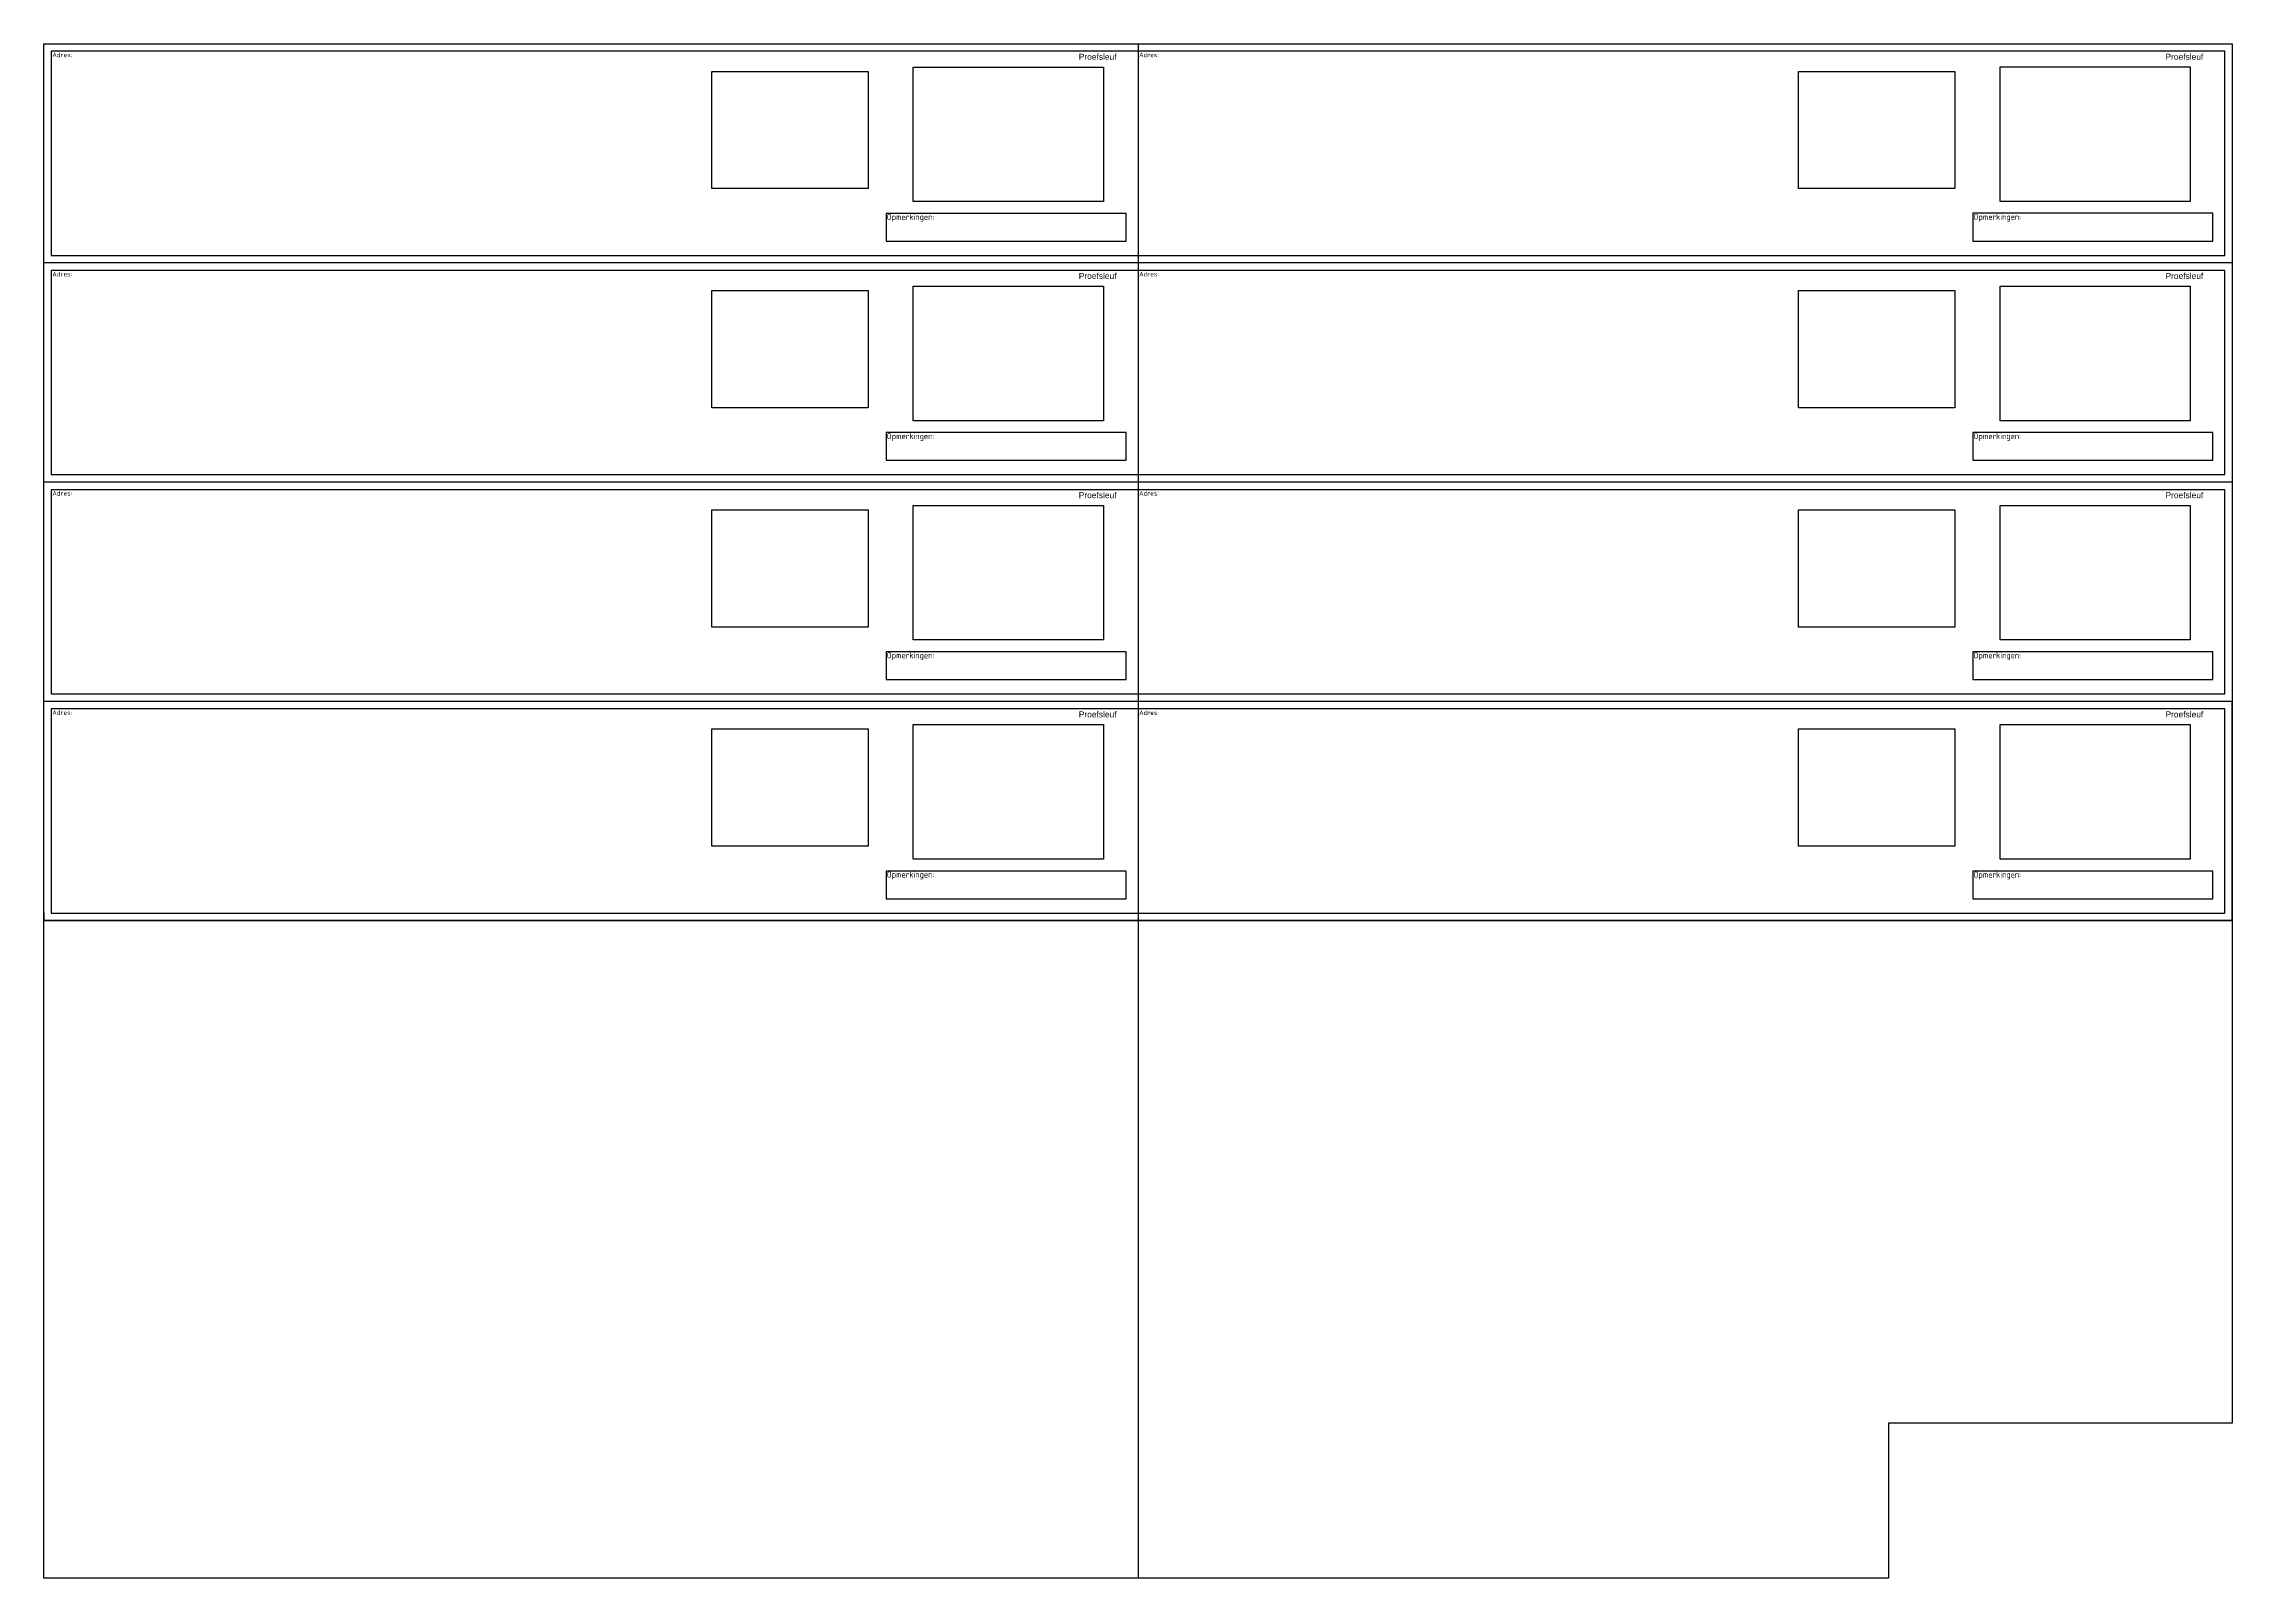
# Model space of a CAD drawing. Header units: metres. Extents: x 194652 to 194707, y 433581 to 433713.
# Drawn here: x 194652.09 to 194681.21, y 433580.77 to 433601.19 of the extents above; entities that cross this region are included whole.
import ezdxf
from ezdxf.enums import TextEntityAlignment as Align

# ---------------------------------------------------------------- set-up
doc = ezdxf.new("R2010")
doc.units = ezdxf.units.M
doc.linetypes.add('DASHEDX2', pattern=[38.1, 25.4, -12.7])
for name, color, linetype in [('Afbeelding_lijn', 8, 'DASHEDX2'), ('Hulplijn kader', 8, 'DASHEDX2'), ('KADER', 7, 'Continuous')]:
    doc.layers.add(name, color=color, linetype=linetype)
doc.styles.add('Arial', font='arial.ttf', dxfattribs={"height": 0.8})
doc.styles.add('HDB', font='isocp.shx', dxfattribs={"height": 1.25})
doc.styles.get("Standard").update_dxf_attribs({"font": 'isocp.shx'})

msp = doc.modelspace()

# ---------------------------------------------------------------- linework, layer by layer
msp.add_lwpolyline([(194666.65, 433601.194), (194666.65, 433580.769)])
for points in [[(194663.3, 433598.567), (194666.494, 433598.567), (194666.494, 433598.937), (194663.3, 433598.937)], [(194677.762, 433598.568), (194680.956, 433598.568), (194680.956, 433598.938), (194677.762, 433598.938)], [(194663.3, 433595.65), (194666.494, 433595.65), (194666.494, 433596.02), (194663.3, 433596.02)], [(194677.762, 433595.65), (194680.956, 433595.65), (194680.956, 433596.02), (194677.762, 433596.02)], [(194663.3, 433592.732), (194666.494, 433592.732), (194666.494, 433593.102), (194663.3, 433593.102)], [(194677.762, 433592.732), (194680.956, 433592.732), (194680.956, 433593.102), (194677.762, 433593.102)], [(194663.3, 433589.814), (194666.494, 433589.814), (194666.494, 433590.183), (194663.3, 433590.183)], [(194677.762, 433589.814), (194680.956, 433589.814), (194680.956, 433590.183), (194677.762, 433590.183)]]:
    msp.add_lwpolyline(points, close=True)
at = {"layer": 'Afbeelding_lijn', "linetype": 'ByBlock'}
msp.add_line((194666.65, 433598.277), (194652.087, 433598.277), dxfattribs=at)
at = {"layer": 'Hulplijn kader', "linetype": 'Continuous'}
for p, q in [((194681.212, 433598.277), (194666.65, 433598.277)), ((194666.65, 433595.359), (194652.087, 433595.359)), ((194681.212, 433595.359), (194666.65, 433595.359)), ((194681.212, 433592.441), (194652.087, 433592.441)), ((194666.65, 433589.523), (194652.087, 433589.523))]:
    msp.add_line(p, q, dxfattribs=at)
at = {"layer": 'Hulplijn kader', "linetype": 'Continuous', "ltscale": 0.1}
for points in [[(194663.058, 433600.827), (194663.058, 433599.266), (194660.977, 433599.266), (194660.977, 433600.827)], [(194663.659, 433600.885), (194666.191, 433600.885), (194666.191, 433599.094), (194663.659, 433599.094)], [(194677.521, 433600.827), (194677.521, 433599.266), (194675.439, 433599.266), (194675.439, 433600.827)], [(194678.122, 433600.886), (194680.654, 433600.886), (194680.654, 433599.095), (194678.122, 433599.095)], [(194663.058, 433597.91), (194663.058, 433596.349), (194660.977, 433596.349), (194660.977, 433597.91)], [(194663.659, 433597.968), (194666.191, 433597.968), (194666.191, 433596.177), (194663.659, 433596.177)], [(194677.521, 433597.91), (194677.521, 433596.349), (194675.439, 433596.349), (194675.439, 433597.91)], [(194678.122, 433597.968), (194680.654, 433597.968), (194680.654, 433596.177), (194678.122, 433596.177)], [(194663.058, 433594.992), (194663.058, 433593.431), (194660.977, 433593.431), (194660.977, 433594.992)], [(194663.659, 433595.05), (194666.191, 433595.05), (194666.191, 433593.259), (194663.659, 433593.259)], [(194677.521, 433594.992), (194677.521, 433593.431), (194675.439, 433593.431), (194675.439, 433594.992)], [(194678.122, 433595.05), (194680.654, 433595.05), (194680.654, 433593.259), (194678.122, 433593.259)], [(194663.058, 433592.074), (194663.058, 433590.513), (194660.977, 433590.513), (194660.977, 433592.074)], [(194663.659, 433592.132), (194666.191, 433592.132), (194666.191, 433590.341), (194663.659, 433590.341)], [(194677.521, 433592.074), (194677.521, 433590.512), (194675.439, 433590.512), (194675.439, 433592.074)], [(194678.122, 433592.132), (194680.654, 433592.132), (194680.654, 433590.341), (194678.122, 433590.341)]]:
    msp.add_lwpolyline(points, close=True, dxfattribs=at)
at = {"layer": 'KADER'}
for points in [[(194652.087, 433601.194), (194681.212, 433601.194), (194681.212, 433589.523), (194666.65, 433589.523), (194666.65, 433589.523), (194652.087, 433589.523), (194652.087, 433601.194)], [(194681.212, 433592.441), (194681.212, 433582.832), (194676.638, 433582.832), (194676.638, 433580.769), (194652.087, 433580.769), (194652.087, 433589.423), (194652.087, 433589.629), (194652.087, 433589.523), (194681.212, 433589.523)]]:
    msp.add_lwpolyline(points, close=True, dxfattribs=at)
at = {"layer": 'KADER', "linetype": 'ByBlock'}
for points in [[(194652.187, 433598.378), (194681.112, 433598.378), (194681.112, 433601.095), (194652.187, 433601.095)], [(194652.187, 433595.46), (194681.112, 433595.46), (194681.112, 433598.177), (194652.187, 433598.177)], [(194652.187, 433592.542), (194681.112, 433592.542), (194681.112, 433595.259), (194652.187, 433595.259)], [(194652.187, 433589.624), (194681.112, 433589.624), (194681.112, 433592.341), (194652.187, 433592.341)]]:
    msp.add_lwpolyline(points, close=True, dxfattribs=at)

# ---------------------------------------------------------------- texts
at = {"char_height": 0.08, "attachment_point": 1}
for insert in [(194663.305, 433598.929), (194677.768, 433598.93), (194663.305, 433596.012), (194677.768, 433596.012), (194663.305, 433593.094), (194677.768, 433593.094), (194663.305, 433590.176), (194677.768, 433590.175)]:
    msp.add_mtext_dynamic_manual_height_columns('Opmerkingen:', width=3.18182, gutter_width=9.375, heights=[0.357], dxfattribs=dict(at, insert=insert))
at = {"layer": 'KADER', "style": 'Arial'}
for s, p in [('Proefsleuf', (194665.861, 433601.061)), ('Proefsleuf', (194680.324, 433601.061)), ('Proefsleuf', (194665.861, 433598.144)), ('Proefsleuf', (194680.324, 433598.144)), ('Proefsleuf', (194665.861, 433595.226)), ('Proefsleuf', (194680.324, 433595.226)), ('Proefsleuf ', (194665.861, 433592.308)), ('Proefsleuf', (194680.324, 433592.308))]:
    msp.add_text(s, height=0.08, dxfattribs=at).set_placement(p, align=Align.TOP_LEFT)
at = {"layer": 'KADER', "char_height": 0.06, "attachment_point": 1, "style": 'HDB'}
for insert in [(194652.201, 433601.076), (194666.664, 433601.076), (194652.201, 433598.158), (194666.664, 433598.158), (194652.201, 433595.24), (194666.664, 433595.24), (194652.201, 433592.322), (194666.664, 433592.321)]:
    msp.add_mtext_dynamic_manual_height_columns('Adres: ', width=0.77357, gutter_width=6.25, heights=[0], dxfattribs=dict(at, insert=insert))

doc.saveas('drawing.dxf')
